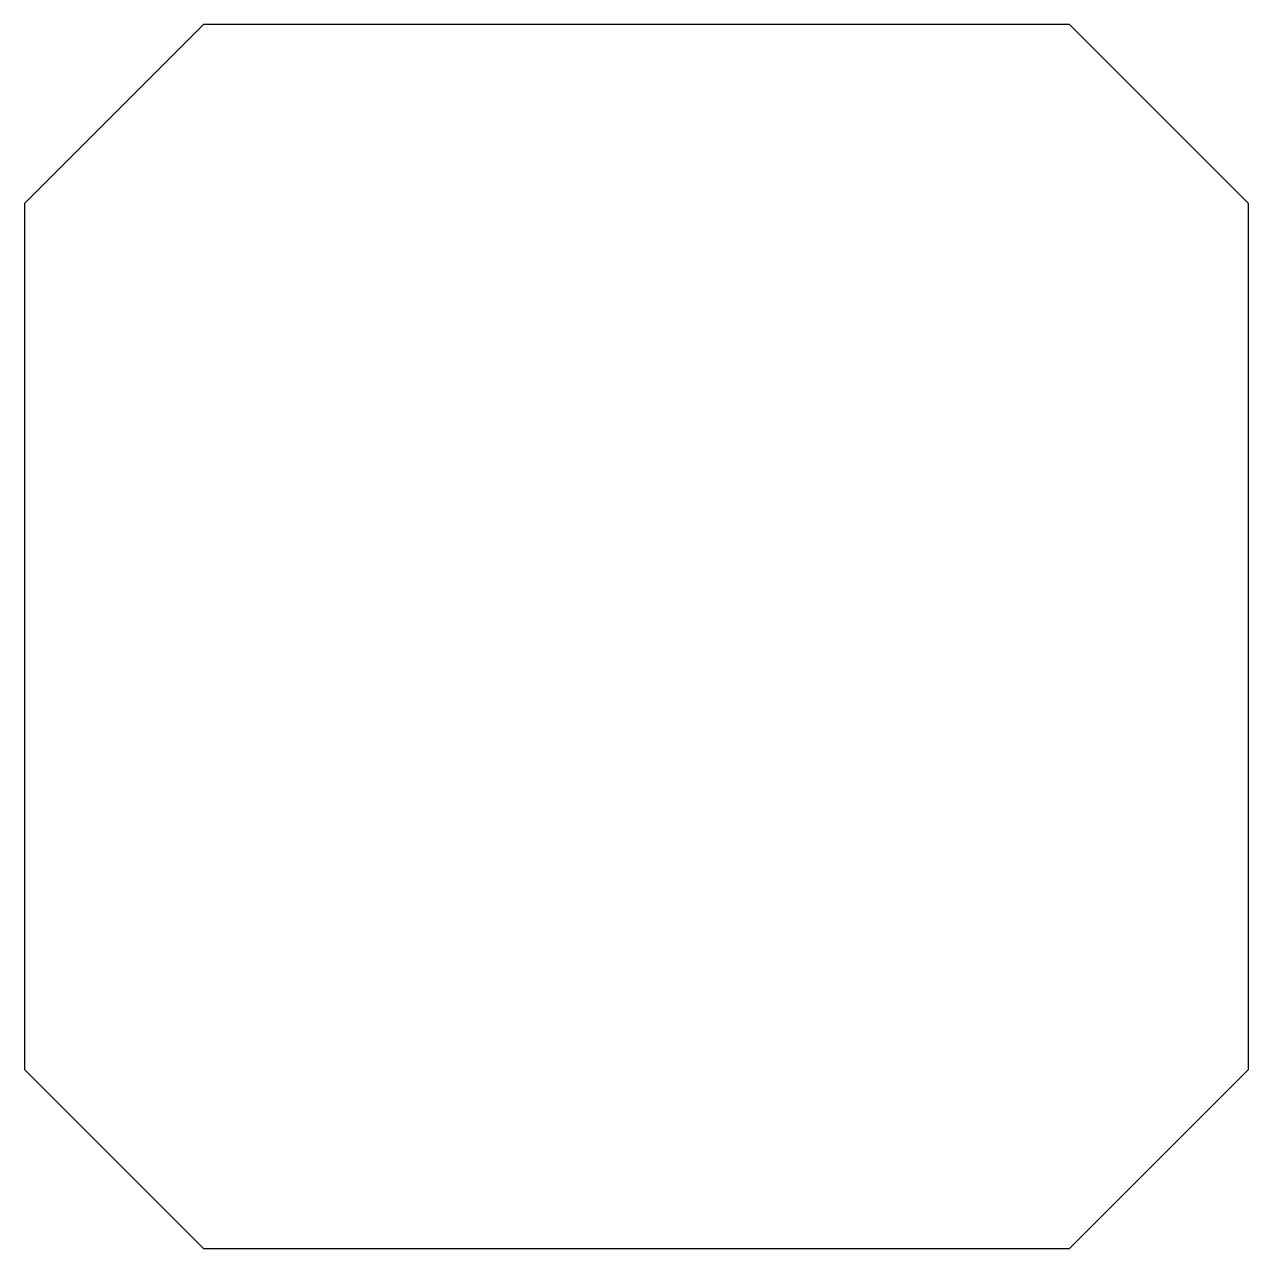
# Model space of a CAD drawing. Header units: millimetres. Extents: x 0 to 41, y 0 to 41.
import ezdxf

# ---------------------------------------------------------------- set-up
doc = ezdxf.new("R2010")
doc.units = ezdxf.units.MM
doc.layers.add('CUT', color=7, linetype='CONTINUOUS')

msp = doc.modelspace()

# ---------------------------------------------------------------- linework, layer by layer
at = {"layer": 'CUT'}
for p, q in [((6, 41), (0, 35)), ((35, 41), (6, 41)), ((41, 35), (35, 41)), ((0, 35), (0, 6)), ((41, 6), (41, 35)), ((0, 6), (6, 0)), ((35, 0), (41, 6)), ((6, 0), (35, 0))]:
    msp.add_line(p, q, dxfattribs=at)

doc.saveas('drawing.dxf')
